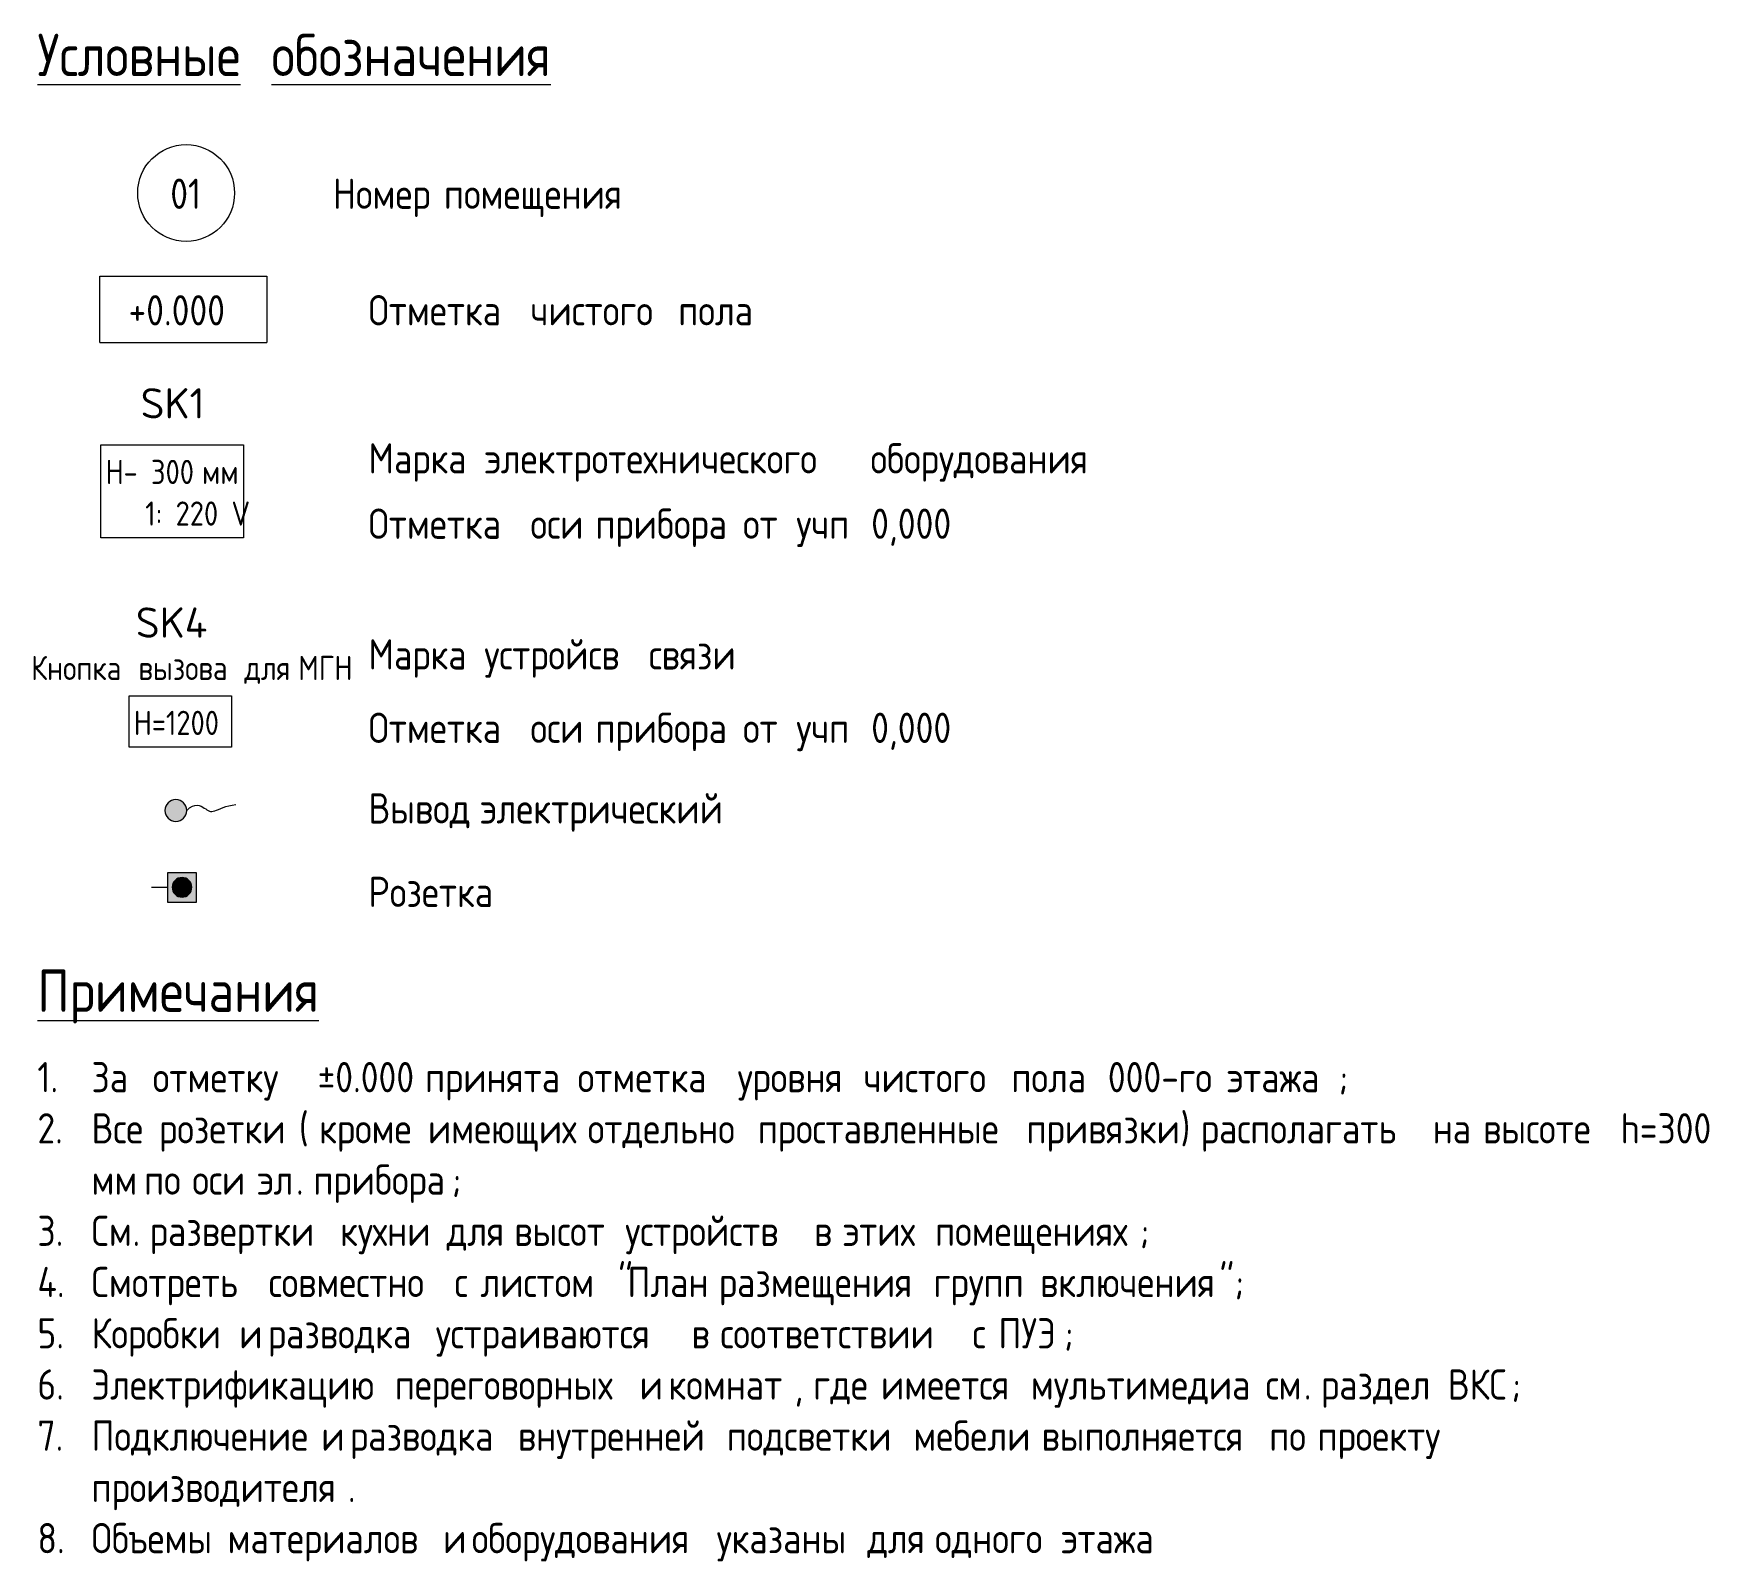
# Model space of a CAD drawing. Header units: millimetres. Extents: x -4185 to 186529, y -8553 to 29097.
# Drawn here: x 38725.9 to 38864.4, y 3029.1 to 3155.3 of the extents above; entities that cross this region are included whole.
import ezdxf

# ---------------------------------------------------------------- set-up
doc = ezdxf.new("R2010")
doc.units = ezdxf.units.MM
doc.layers.add('A-DETL', color=7, linetype='Continuous', lineweight=9)
doc.layers.add('G-ANNO-TEXT', color=7, linetype='Continuous', lineweight=9)
for name, color, linetype, lineweight, true_color in [('A-DETL-GENF-3', 1, 'Continuous', 9, 0xff0000), ('A-DETL-GENF-4', 7, 'Continuous', 9, 0xffffff), ('G-ANNO-TEXT-1', 7, 'Continuous', 9, 0x3c3c3c)]:
    doc.layers.add(name, color=color, linetype=linetype, lineweight=lineweight, true_color=true_color)
doc.styles.add('GOST Common_3', font='GOST_Common.ttf', dxfattribs={"width": 0.9, "height": 3.5})
doc.styles.add('GOST Common_4', font='GOST_Common.ttf', dxfattribs={"width": 0.9, "height": 2.5})
doc.styles.add('GOST Common_5', font='GOST_Common.ttf', dxfattribs={"width": 0.9, "height": 2})
doc.styles.add('ISOCPEUR_B', font='', dxfattribs={"height": 2.5})
doc.styles.get('ISOCPEUR_B').set_extended_font_data('ISOCPEUR', bold=True)

msp = doc.modelspace()

# ---------------------------------------------------------------- hatches: boundary and pattern name
at = {"layer": 'A-DETL-GENF-3'}
msp.add_hatch(color=256, dxfattribs=at).paths.add_polyline_path([(38737.65, 3090.23), (38737.89, 3090.26), (38738.1, 3090.35), (38738.29, 3090.49), (38738.43, 3090.68), (38738.52, 3090.9), (38738.55, 3091.13), (38738.52, 3091.37), (38738.43, 3091.58), (38738.29, 3091.77), (38738.1, 3091.91), (38737.89, 3092), (38737.65, 3092.03), (38737.42, 3092), (38737.2, 3091.91), (38737.01, 3091.77), (38736.87, 3091.58), (38736.78, 3091.37), (38736.75, 3091.13), (38736.78, 3090.9), (38736.87, 3090.68), (38737.01, 3090.49), (38737.2, 3090.35), (38737.42, 3090.26)])
h = msp.add_hatch(color=256, dxfattribs=at)
h.paths.add_polyline_path([(38738.16, 3083.56), (38739.37, 3083.56), (38739.37, 3085.98), (38736.96, 3085.98), (38736.96, 3083.56), (38737.76, 3083.56)])
h.paths.add_polyline_path([(38738.16, 3083.97), (38737.95, 3083.99), (38737.76, 3084.07), (38737.59, 3084.2), (38737.46, 3084.37), (38737.38, 3084.57), (38737.35, 3084.78), (38737.38, 3084.99), (38737.46, 3085.18), (38737.59, 3085.35), (38737.76, 3085.48), (38737.95, 3085.56), (38738.16, 3085.59), (38738.37, 3085.56), (38738.57, 3085.48), (38738.73, 3085.35), (38738.86, 3085.18), (38738.94, 3084.99), (38738.97, 3084.78), (38738.94, 3084.57), (38738.86, 3084.37), (38738.73, 3084.2), (38738.57, 3084.07), (38738.37, 3083.99)])
at = {"layer": 'A-DETL-GENF-4'}
msp.add_hatch(color=256, dxfattribs=at).paths.add_polyline_path([(38738.16, 3083.97), (38738.37, 3083.99), (38738.57, 3084.07), (38738.73, 3084.2), (38738.86, 3084.37), (38738.94, 3084.57), (38738.97, 3084.78), (38738.94, 3084.99), (38738.86, 3085.18), (38738.73, 3085.35), (38738.57, 3085.48), (38738.37, 3085.56), (38738.16, 3085.59), (38737.95, 3085.56), (38737.76, 3085.48), (38737.59, 3085.35), (38737.46, 3085.18), (38737.38, 3084.99), (38737.35, 3084.78), (38737.38, 3084.57), (38737.46, 3084.37), (38737.59, 3084.2), (38737.76, 3084.07), (38737.95, 3083.99)])

# ---------------------------------------------------------------- linework, layer by layer
at = {"layer": 'A-DETL'}
for p, q in [((38731.38, 3135.3), (38745.17, 3135.3)), ((38731.38, 3129.8), (38731.38, 3135.3)), ((38745.17, 3135.3), (38745.17, 3129.8)), ((38731.38, 3129.8), (38745.17, 3129.8)), ((38739.37, 3085.98), (38736.96, 3085.98)), ((38736.96, 3085.98), (38736.96, 3083.56)), ((38739.37, 3083.56), (38739.37, 3085.98)), ((38736.96, 3084.77), (38735.64, 3084.77)), ((38736.96, 3083.56), (38739.37, 3083.56))]:
    msp.add_line(p, q, dxfattribs=at)
for centre, radius in [((38738.5, 3142.16), 4), ((38738.17, 3085.22), 0.2), ((38738.18, 3084.33), 0.2)]:
    msp.add_circle(centre, radius, dxfattribs=at)
for centre, radius, start, end in [((38737.65, 3091.13), 0.902, 0, 180), ((38737.65, 3091.13), 0.902, 180, 0), ((38738.16, 3084.78), 0.81, 0, 180), ((38738.16, 3084.78), 0.81, 180, 0)]:
    msp.add_arc(centre, radius, start, end, dxfattribs=at)
msp.add_open_spline([(38738.55, 3091.13), (38739.22, 3091.8), (38740.23, 3091.22), (38740.6, 3090.85), (38741.78, 3091.54), (38742.6, 3091.62)], degree=3, knots=[0, 0, 0, 0, 0.002878273, 0.006213803, 0.009176589, 0.009176589, 0.009176589, 0.009176589], dxfattribs=at)
at = {"layer": 'G-ANNO-TEXT-1', "flags": 128}
for points in [[(38731.44, 3121.35), (38743.25, 3121.35), (38743.25, 3113.67), (38731.44, 3113.67)], [(38733.78, 3100.61), (38742.26, 3100.61), (38742.26, 3096.37), (38733.78, 3096.37)]]:
    msp.add_lwpolyline(points, close=True, dxfattribs=at)

# ---------------------------------------------------------------- texts
at = {"layer": 'G-ANNO-TEXT', "attachment_point": 1}
for s, insert, char_height, width, style in [('\\LУсловные', (38726.21, 3155.32), 3.5, 22.1506, 'GOST Common_3'), ('\\L\\fGOST Common|b0|i0|c204|p34|;\\W.9;\\L ', (38744.49, 3155.32), 3.5, 1.2987, 'GOST Common_3'), ('\\Lобозначения', (38745.56, 3155.32), 3.5, 30.1595, 'GOST Common_3'), ('01', (38737.19, 3143.35), 2.5, 3.319, 'GOST Common_4'), ('Номер', (38750.63, 3143.35), 2.5, 10.1734, 'GOST Common_4'), ('\\fGOST Common|b0|i0|c204|p34|;\\W.9; ', (38759.02, 3143.35), 2.5, 0.938, 'GOST Common_4'), ('помещения', (38759.8, 3143.35), 2.5, 18.543, 'GOST Common_4'), ('+0.000', (38733.74, 3133.72), 2.5, 10.5342, 'GOST Common_4'), ('Отметка', (38753.57, 3133.72), 2.5, 15.2962, 'GOST Common_4'), ('\\fGOST Common|b0|i0|c204|p34|;\\W.9; ', (38766.19, 3133.72), 2.5, 0.938, 'GOST Common_4'), ('\\fGOST Common|b0|i0|c204|p34|;\\W.9; ', (38778.39, 3133.72), 2.5, 0.938, 'GOST Common_4'), ('\\fGOST Common|b0|i0|c204|p34|;\\W.9; ', (38785.77, 3133.72), 2.5, 0.938, 'GOST Common_4'), ('чистого', (38766.96, 3133.72), 2.5, 13.8532, 'GOST Common_4'), ('пола', (38779.17, 3133.72), 2.5, 8.0089, 'GOST Common_4'), ('SK1', (38734.74, 3126.03), 2.5, 6.5738, 'ISOCPEUR_B'), ('Марка', (38753.57, 3121.48), 2.5, 10.6785, 'GOST Common_4'), ('\\fGOST Common|b0|i0|c204|p34|;\\W.9; ', (38762.38, 3121.48), 2.5, 0.938, 'GOST Common_4'), ('электротехнического', (38763.15, 3121.48), 2.5, 37.7354, 'GOST Common_4'), ('\\fGOST Common|b0|i0|c204|p34|;\\W.9; ', (38794.29, 3121.48), 2.5, 0.938, 'GOST Common_4'), ('оборудования', (38795.06, 3121.48), 2.5, 23.5937, 'GOST Common_4'), ('Отметка', (38753.57, 3116.08), 2.5, 15.2962, 'GOST Common_4'), ('\\fGOST Common|b0|i0|c204|p34|;\\W.9; ', (38766.19, 3116.08), 2.5, 0.938, 'GOST Common_4'), ('оси', (38766.96, 3116.08), 2.5, 5.5557, 'GOST Common_4'), ('\\fGOST Common|b0|i0|c204|p34|;\\W.9; ', (38771.55, 3116.08), 2.5, 0.938, 'GOST Common_4'), ('прибора', (38772.32, 3116.08), 2.5, 13.8532, 'GOST Common_4'), ('\\fGOST Common|b0|i0|c204|p34|;\\W.9; ', (38783.75, 3116.08), 2.5, 0.938, 'GOST Common_4'), ('от', (38784.52, 3116.08), 2.5, 4.4013, 'GOST Common_4'), ('\\fGOST Common|b0|i0|c204|p34|;\\W.9; ', (38788.16, 3116.08), 2.5, 0.938, 'GOST Common_4'), ('учп', (38788.93, 3116.08), 2.5, 5.8443, 'GOST Common_4'), (' 0,000', (38793.75, 3116.08), 2.5, 9.6684, 'GOST Common_4'), ('SK4', (38734.34, 3107.91), 2.5, 7.4557, 'ISOCPEUR_B'), ('Марка', (38753.57, 3105.28), 2.5, 10.6785, 'GOST Common_4'), ('\\fGOST Common|b0|i0|c204|p34|;\\W.9; ', (38762.38, 3105.28), 2.5, 0.938, 'GOST Common_4'), ('устройсв', (38763.15, 3105.28), 2.5, 15.5127, 'GOST Common_4'), ('\\fGOST Common|b0|i0|c204|p34|;\\W.9; ', (38775.95, 3105.28), 2.5, 0.938, 'GOST Common_4'), ('связи', (38776.73, 3105.28), 2.5, 9.3076, 'GOST Common_4'), ('Отметка', (38753.57, 3099.21), 2.5, 15.2962, 'GOST Common_4'), ('\\fGOST Common|b0|i0|c204|p34|;\\W.9; ', (38766.19, 3099.21), 2.5, 0.938, 'GOST Common_4'), ('оси', (38766.96, 3099.21), 2.5, 5.5557, 'GOST Common_4'), ('\\fGOST Common|b0|i0|c204|p34|;\\W.9; ', (38771.55, 3099.21), 2.5, 0.938, 'GOST Common_4'), ('прибора', (38772.32, 3099.21), 2.5, 13.8532, 'GOST Common_4'), ('\\fGOST Common|b0|i0|c204|p34|;\\W.9; ', (38783.75, 3099.21), 2.5, 0.938, 'GOST Common_4'), ('от', (38784.52, 3099.21), 2.5, 4.4013, 'GOST Common_4'), ('\\fGOST Common|b0|i0|c204|p34|;\\W.9; ', (38788.16, 3099.21), 2.5, 0.938, 'GOST Common_4'), ('учп', (38788.93, 3099.21), 2.5, 5.8443, 'GOST Common_4'), (' 0,000', (38793.75, 3099.21), 2.5, 9.6684, 'GOST Common_4'), ('Вывод', (38753.57, 3092.55), 2.5, 10.2456, 'GOST Common_4'), ('\\fGOST Common|b0|i0|c204|p34|;\\W.9; ', (38762.02, 3092.55), 2.5, 0.938, 'GOST Common_4'), ('электрический', (38762.8, 3092.55), 2.5, 25.5418, 'GOST Common_4'), ('Розетка', (38753.57, 3085.65), 2.5, 14.4304, 'GOST Common_4'), ('\\LПримечания', (38726.21, 3077.98), 3.5, 28.4278, 'GOST Common_3'), ('1.', (38726.21, 3070.34), 2.5, 5.4117, 'GOST Common_4'), ('За', (38730.68, 3070.34), 2.5, 4.257, 'GOST Common_4'), ('отметку', (38735.74, 3070.34), 2.5, 14.8633, 'GOST Common_4'), (' ±0.000 ', (38748, 3070.34), 2.5, 12.4101, 'GOST Common_4'), ('принята', (38758.24, 3070.34), 2.5, 14.3582, 'GOST Common_4'), ('\\fGOST Common|b0|i0|c204|p34|;\\W.9; ', (38770.09, 3070.34), 2.5, 0.938, 'GOST Common_4'), ('отметка', (38770.86, 3070.34), 2.5, 15.0797, 'GOST Common_4'), ('\\fGOST Common|b0|i0|c204|p34|;\\W.9; ', (38783.3, 3070.34), 2.5, 0.938, 'GOST Common_4'), ('уровня', (38784.08, 3070.34), 2.5, 11.6886, 'GOST Common_4'), ('\\fGOST Common|b0|i0|c204|p34|;\\W.9; ', (38793.72, 3070.34), 2.5, 0.938, 'GOST Common_4'), ('чистого', (38794.49, 3070.34), 2.5, 13.8532, 'GOST Common_4'), ('\\fGOST Common|b0|i0|c204|p34|;\\W.9; ', (38805.92, 3070.34), 2.5, 0.938, 'GOST Common_4'), ('пола', (38806.7, 3070.34), 2.5, 8.0089, 'GOST Common_4'), (' 000-', (38813.31, 3070.34), 2.5, 8.7304, 'GOST Common_4'), ('го', (38820.51, 3070.34), 2.5, 3.8962, 'GOST Common_4'), ('\\fGOST Common|b0|i0|c204|p34|;\\W.9; ', (38823.72, 3070.34), 2.5, 0.938, 'GOST Common_4'), ('этажа', (38824.5, 3070.34), 2.5, 11.1835, 'GOST Common_4'), ('\\fGOST Common|b0|i0|c204|p34|;\\W.9;;', (38833.73, 3070.34), 2.5, 0.938, 'GOST Common_4'), ('2.', (38726.21, 3066.11), 2.5, 5.4117, 'GOST Common_4'), ('Все', (38730.68, 3066.11), 2.5, 5.8443, 'GOST Common_4'), ('\\fGOST Common|b0|i0|c204|p34|;\\W.9; ', (38735.5, 3066.11), 2.5, 0.938, 'GOST Common_4'), ('розетки', (38736.27, 3066.11), 2.5, 13.9975, 'GOST Common_4'), (' (', (38747.82, 3066.11), 2.5, 2.0203, 'GOST Common_4'), ('кроме', (38749.49, 3066.11), 2.5, 9.957, 'GOST Common_4'), ('\\fGOST Common|b0|i0|c204|p34|;\\W.9; ', (38757.7, 3066.11), 2.5, 0.938, 'GOST Common_4'), ('имеющих', (38758.48, 3066.11), 2.5, 15.0797, 'GOST Common_4'), ('\\fGOST Common|b0|i0|c204|p34|;\\W.9; ', (38770.92, 3066.11), 2.5, 0.938, 'GOST Common_4'), ('отдельно', (38771.69, 3066.11), 2.5, 16.0899, 'GOST Common_4'), ('\\fGOST Common|b0|i0|c204|p34|;\\W.9; ', (38784.97, 3066.11), 2.5, 0.938, 'GOST Common_4'), ('проставленные', (38785.74, 3066.11), 2.5, 25.9747, 'GOST Common_4'), ('\\fGOST Common|b0|i0|c204|p34|;\\W.9; ', (38807.18, 3066.11), 2.5, 0.938, 'GOST Common_4'), ('привязки', (38807.95, 3066.11), 2.5, 15.4405, 'GOST Common_4'), (') ', (38820.69, 3066.11), 2.5, 2.0203, 'GOST Common_4'), ('располагать', (38822.36, 3066.11), 2.5, 22.2949, 'GOST Common_4'), ('\\fGOST Common|b0|i0|c204|p34|;\\W.9; ', (38840.75, 3066.11), 2.5, 0.938, 'GOST Common_4'), ('на', (38841.52, 3066.11), 2.5, 4.1127, 'GOST Common_4'), ('\\fGOST Common|b0|i0|c204|p34|;\\W.9; ', (38844.92, 3066.11), 2.5, 0.938, 'GOST Common_4'), ('высоте', (38845.69, 3066.11), 2.5, 12.1215, 'GOST Common_4'), (' h=300 ', (38855.69, 3066.11), 2.5, 11.6165, 'GOST Common_4'), ('мм', (38730.68, 3061.87), 2.5, 4.3291, 'GOST Common_4'), ('\\fGOST Common|b0|i0|c204|p34|;\\W.9; ', (38734.25, 3061.87), 2.5, 0.938, 'GOST Common_4'), ('по', (38735.02, 3061.87), 2.5, 3.8962, 'GOST Common_4'), ('\\fGOST Common|b0|i0|c204|p34|;\\W.9; ', (38738.24, 3061.87), 2.5, 0.938, 'GOST Common_4'), ('оси', (38739.01, 3061.87), 2.5, 5.5557, 'GOST Common_4'), ('\\fGOST Common|b0|i0|c204|p34|;\\W.9; ', (38743.6, 3061.87), 2.5, 0.938, 'GOST Common_4'), ('эл', (38744.37, 3061.87), 2.5, 3.8962, 'GOST Common_4'), ('прибора', (38749.01, 3061.87), 2.5, 13.8532, 'GOST Common_4'), ('. ', (38747.58, 3061.87), 2.5, 1.7316, 'GOST Common_4'), ('; ', (38760.44, 3061.87), 2.5, 1.8759, 'GOST Common_4'), ('3.', (38726.21, 3057.64), 2.5, 5.4117, 'GOST Common_4'), ('См', (38730.68, 3057.64), 2.5, 4.1127, 'GOST Common_4'), ('развертки', (38735.5, 3057.64), 2.5, 18.1101, 'GOST Common_4'), ('\\fGOST Common|b0|i0|c204|p34|;\\W.9; ', (38750.44, 3057.64), 2.5, 0.938, 'GOST Common_4'), ('кухни', (38751.22, 3057.64), 2.5, 9.7405, 'GOST Common_4'), ('\\fGOST Common|b0|i0|c204|p34|;\\W.9; ', (38759.25, 3057.64), 2.5, 0.938, 'GOST Common_4'), ('для', (38760.03, 3057.64), 2.5, 5.8443, 'GOST Common_4'), ('\\fGOST Common|b0|i0|c204|p34|;\\W.9; ', (38764.85, 3057.64), 2.5, 0.938, 'GOST Common_4'), ('высот', (38765.62, 3057.64), 2.5, 10.1734, 'GOST Common_4'), ('\\fGOST Common|b0|i0|c204|p34|;\\W.9; ', (38774.02, 3057.64), 2.5, 0.938, 'GOST Common_4'), ('устройств', (38774.79, 3057.64), 2.5, 17.9658, 'GOST Common_4'), ('\\fGOST Common|b0|i0|c204|p34|;\\W.9; ', (38789.61, 3057.64), 2.5, 0.938, 'GOST Common_4'), ('\\fGOST Common|b0|i0|c204|p34|;\\W.9;в', (38790.39, 3057.64), 2.5, 1.9481, 'GOST Common_4'), ('\\fGOST Common|b0|i0|c204|p34|;\\W.9; ', (38791.99, 3057.64), 2.5, 0.938, 'GOST Common_4'), ('этих', (38792.77, 3057.64), 2.5, 8.2975, 'GOST Common_4'), ('\\fGOST Common|b0|i0|c204|p34|;\\W.9; ', (38799.61, 3057.64), 2.5, 0.938, 'GOST Common_4'), ('помещениях', (38800.39, 3057.64), 2.5, 20.4911, 'GOST Common_4'), ('\\fGOST Common|b0|i0|c204|p34|;\\W.9;;', (38817.3, 3057.64), 2.5, 0.938, 'GOST Common_4'), ('. ', (38734.07, 3057.64), 2.5, 1.7316, 'GOST Common_4'), ('4.', (38726.21, 3053.41), 2.5, 5.4117, 'GOST Common_4'), ('Смотреть', (38730.68, 3053.41), 2.5, 16.8114, 'GOST Common_4'), ('\\fGOST Common|b0|i0|c204|p34|;\\W.9; ', (38744.55, 3053.41), 2.5, 0.938, 'GOST Common_4'), ('\\fGOST Common|b0|i0|c204|p34|;\\W.9; ', (38759.91, 3053.41), 2.5, 0.938, 'GOST Common_4'), ('\\fGOST Common|b0|i0|c204|p34|;\\W.9; ', (38762.05, 3053.41), 2.5, 0.938, 'GOST Common_4'), (' "', (38772.83, 3053.41), 2.5, 2.5975, 'GOST Common_4'), ('План', (38774.97, 3053.41), 2.5, 8.2253, 'GOST Common_4'), ('\\fGOST Common|b0|i0|c204|p34|;\\W.9; ', (38781.76, 3053.41), 2.5, 0.938, 'GOST Common_4'), ('размещения', (38782.53, 3053.41), 2.5, 20.5633, 'GOST Common_4'), ('\\fGOST Common|b0|i0|c204|p34|;\\W.9; ', (38799.5, 3053.41), 2.5, 0.938, 'GOST Common_4'), ('\\fGOST Common|b0|i0|c204|p34|;\\W.9; ', (38808.31, 3053.41), 2.5, 0.938, 'GOST Common_4'), ('";', (38823.9, 3053.41), 2.5, 2.5975, 'GOST Common_4'), ('совместно', (38745.32, 3053.41), 2.5, 17.6772, 'GOST Common_4'), ('\\fGOST Common|b0|i0|c204|p34|;\\W.9;с', (38760.68, 3053.41), 2.5, 1.6595, 'GOST Common_4'), ('листом', (38762.82, 3053.41), 2.5, 12.1215, 'GOST Common_4'), ('групп', (38800.27, 3053.41), 2.5, 9.7405, 'GOST Common_4'), ('включения', (38809.08, 3053.41), 2.5, 17.9658, 'GOST Common_4'), ('5.', (38726.21, 3049.17), 2.5, 5.4117, 'GOST Common_4'), ('Коробки', (38730.68, 3049.17), 2.5, 13.8532, 'GOST Common_4'), ('\\fGOST Common|b0|i0|c204|p34|;\\W.9; ', (38742.11, 3049.17), 2.5, 0.938, 'GOST Common_4'), ('\\fGOST Common|b0|i0|c204|p34|;\\W.9; ', (38744.49, 3049.17), 2.5, 0.938, 'GOST Common_4'), ('разводка', (38745.26, 3049.17), 2.5, 15.8734, 'GOST Common_4'), ('\\fGOST Common|b0|i0|c204|p34|;\\W.9; ', (38758.36, 3049.17), 2.5, 0.938, 'GOST Common_4'), ('\\fGOST Common|b0|i0|c204|p34|;\\W.9; ', (38779.49, 3049.17), 2.5, 0.938, 'GOST Common_4'), ('\\fGOST Common|b0|i0|c204|p34|;\\W.9; ', (38781.87, 3049.17), 2.5, 0.938, 'GOST Common_4'), ('\\fGOST Common|b0|i0|c204|p34|;\\W.9; ', (38802.71, 3049.17), 2.5, 0.938, 'GOST Common_4'), ('\\fGOST Common|b0|i0|c204|p34|;\\W.9; ', (38804.85, 3049.17), 2.5, 0.938, 'GOST Common_4'), ('ПУЭ', (38805.63, 3049.17), 2.5, 6.5658, 'GOST Common_4'), ('\\fGOST Common|b0|i0|c204|p34|;\\W.9;и', (38742.88, 3049.17), 2.5, 1.9481, 'GOST Common_4'), ('устраиваются', (38759.13, 3049.17), 2.5, 24.6759, 'GOST Common_4'), ('\\fGOST Common|b0|i0|c204|p34|;\\W.9;в', (38780.27, 3049.17), 2.5, 1.9481, 'GOST Common_4'), ('соответствии', (38782.65, 3049.17), 2.5, 24.3152, 'GOST Common_4'), ('\\fGOST Common|b0|i0|c204|p34|;\\W.9;с', (38803.48, 3049.17), 2.5, 1.6595, 'GOST Common_4'), ('\\fGOST Common|b0|i0|c204|p34|;\\W.9;;', (38811.04, 3049.17), 2.5, 0.938, 'GOST Common_4'), ('6.', (38726.21, 3044.94), 2.5, 5.4117, 'GOST Common_4'), ('Электрификацию', (38730.68, 3044.94), 2.5, 29.438, 'GOST Common_4'), ('\\fGOST Common|b0|i0|c204|p34|;\\W.9; ', (38754.97, 3044.94), 2.5, 0.938, 'GOST Common_4'), ('\\fGOST Common|b0|i0|c204|p34|;\\W.9; ', (38775.21, 3044.94), 2.5, 0.938, 'GOST Common_4'), ('\\fGOST Common|b0|i0|c204|p34|;\\W.9; ', (38777.59, 3044.94), 2.5, 0.938, 'GOST Common_4'), ('\\fGOST Common|b0|i0|c204|p34|;\\W.9; ', (38795.15, 3044.94), 2.5, 0.938, 'GOST Common_4'), ('\\fGOST Common|b0|i0|c204|p34|;\\W.9; ', (38807.53, 3044.94), 2.5, 0.938, 'GOST Common_4'), ('\\fGOST Common|b0|i0|c204|p34|;\\W.9; ', (38826.94, 3044.94), 2.5, 0.938, 'GOST Common_4'), ('раздел', (38832.3, 3044.94), 2.5, 11.7608, 'GOST Common_4'), ('\\fGOST Common|b0|i0|c204|p34|;\\W.9; ', (38842, 3044.94), 2.5, 0.938, 'GOST Common_4'), ('ВКС', (38842.77, 3044.94), 2.5, 6.3494, 'GOST Common_4'), ('переговорных', (38755.74, 3044.94), 2.5, 23.5937, 'GOST Common_4'), ('\\fGOST Common|b0|i0|c204|p34|;\\W.9;и', (38775.98, 3044.94), 2.5, 1.9481, 'GOST Common_4'), ('комнат', (38778.36, 3044.94), 2.5, 12.6266, 'GOST Common_4'), ('где', (38790.33, 3044.94), 2.5, 5.8443, 'GOST Common_4'), ('имеется', (38795.92, 3044.94), 2.5, 14.0696, 'GOST Common_4'), ('мультимедиа', (38808.31, 3044.94), 2.5, 22.5835, 'GOST Common_4'), ('см', (38827.71, 3044.94), 2.5, 3.824, 'GOST Common_4'), ('\\fGOST Common|b0|i0|c204|p34|;\\W.9;;', (38848.01, 3044.94), 2.5, 0.938, 'GOST Common_4'), (', ', (38788.78, 3044.94), 2.5, 1.8759, 'GOST Common_4'), ('. ', (38830.87, 3044.94), 2.5, 1.7316, 'GOST Common_4'), ('7.', (38726.21, 3040.71), 2.5, 5.4117, 'GOST Common_4'), ('Подключение', (38730.68, 3040.71), 2.5, 22.0785, 'GOST Common_4'), ('\\fGOST Common|b0|i0|c204|p34|;\\W.9; ', (38748.89, 3040.71), 2.5, 0.938, 'GOST Common_4'), ('\\fGOST Common|b0|i0|c204|p34|;\\W.9; ', (38751.28, 3040.71), 2.5, 0.938, 'GOST Common_4'), ('разводка', (38752.05, 3040.71), 2.5, 15.8734, 'GOST Common_4'), ('\\fGOST Common|b0|i0|c204|p34|;\\W.9; ', (38765.15, 3040.71), 2.5, 0.938, 'GOST Common_4'), ('внутренней', (38765.92, 3040.71), 2.5, 19.9861, 'GOST Common_4'), ('\\fGOST Common|b0|i0|c204|p34|;\\W.9; ', (38782.41, 3040.71), 2.5, 0.938, 'GOST Common_4'), ('\\fGOST Common|b0|i0|c204|p34|;\\W.9; ', (38797.83, 3040.71), 2.5, 0.938, 'GOST Common_4'), ('мебели', (38798.6, 3040.71), 2.5, 11.9051, 'GOST Common_4'), ('\\fGOST Common|b0|i0|c204|p34|;\\W.9; ', (38808.43, 3040.71), 2.5, 0.938, 'GOST Common_4'), ('\\fGOST Common|b0|i0|c204|p34|;\\W.9; ', (38827.24, 3040.71), 2.5, 0.938, 'GOST Common_4'), ('\\fGOST Common|b0|i0|c204|p34|;\\W.9; ', (38831.23, 3040.71), 2.5, 0.938, 'GOST Common_4'), ('\\fGOST Common|b0|i0|c204|p34|;\\W.9; ', (38843.67, 3040.71), 2.5, 0.938, 'GOST Common_4'), ('\\fGOST Common|b0|i0|c204|p34|;\\W.9;и', (38749.67, 3040.71), 2.5, 1.9481, 'GOST Common_4'), ('подсветки', (38783.18, 3040.71), 2.5, 17.7494, 'GOST Common_4'), ('выполняется', (38809.2, 3040.71), 2.5, 21.862, 'GOST Common_4'), ('по', (38828.01, 3040.71), 2.5, 3.8962, 'GOST Common_4'), ('проекту', (38832, 3040.71), 2.5, 14.1418, 'GOST Common_4'), ('производителя', (38730.68, 3036.47), 2.5, 25.6861, 'GOST Common_4'), ('\\fGOST Common|b0|i0|c204|p34|;\\W.9;.', (38751.87, 3036.47), 2.5, 0.7937, 'GOST Common_4'), ('8.', (38726.21, 3032.24), 2.5, 5.4117, 'GOST Common_4'), ('Объемы', (38730.68, 3032.24), 2.5, 12.6987, 'GOST Common_4'), ('\\fGOST Common|b0|i0|c204|p34|;\\W.9; ', (38741.15, 3032.24), 2.5, 0.938, 'GOST Common_4'), ('\\fGOST Common|b0|i0|c204|p34|;\\W.9; ', (38758.95, 3032.24), 2.5, 0.938, 'GOST Common_4'), ('\\fGOST Common|b0|i0|c204|p34|;\\W.9; ', (38761.34, 3032.24), 2.5, 0.938, 'GOST Common_4'), ('оборудования', (38762.11, 3032.24), 2.5, 23.5937, 'GOST Common_4'), ('\\fGOST Common|b0|i0|c204|p34|;\\W.9; ', (38781.58, 3032.24), 2.5, 0.938, 'GOST Common_4'), ('\\fGOST Common|b0|i0|c204|p34|;\\W.9; ', (38794.02, 3032.24), 2.5, 0.938, 'GOST Common_4'), ('\\fGOST Common|b0|i0|c204|p34|;\\W.9; ', (38799.61, 3032.24), 2.5, 0.938, 'GOST Common_4'), ('\\fGOST Common|b0|i0|c204|p34|;\\W.9; ', (38810.03, 3032.24), 2.5, 0.938, 'GOST Common_4'), ('\\fGOST Common|b0|i0|c204|p34|;\\W.9; ', (38820.03, 3032.24), 2.5, 0.938, 'GOST Common_4'), ('материалов', (38741.93, 3032.24), 2.5, 20.6354, 'GOST Common_4'), ('\\fGOST Common|b0|i0|c204|p34|;\\W.9;и', (38759.73, 3032.24), 2.5, 1.9481, 'GOST Common_4'), ('указаны', (38782.35, 3032.24), 2.5, 14.1418, 'GOST Common_4'), ('для', (38794.79, 3032.24), 2.5, 5.8443, 'GOST Common_4'), ('одного', (38800.39, 3032.24), 2.5, 11.6886, 'GOST Common_4'), ('этажа', (38810.81, 3032.24), 2.5, 11.1835, 'GOST Common_4')]:
    msp.add_mtext(s, dxfattribs=dict(at, insert=insert, char_height=char_height, width=width, style=style))
at = {"layer": 'G-ANNO-TEXT-1', "char_height": 2, "attachment_point": 1, "style": 'GOST Common_5'}
for s, insert, width in [('\\fGOST Common|b0|i0|c204|p34|;\\W.9;Н', (38731.84, 3120.11), 1.8038), ('- 300 ', (38733.33, 3120.11), 7.8646), ('мм', (38739.81, 3120.11), 3.6076), ('   1: 220 V', (38731.84, 3116.67), 12.4823), ('Кнопка', (38725.69, 3103.91), 9.957), ('\\fGOST Common|b0|i0|c204|p34|;\\W.9; ', (38733.9, 3103.91), 0.7937), ('вызова', (38734.56, 3103.91), 9.8127), ('\\fGOST Common|b0|i0|c204|p34|;\\W.9; ', (38742.65, 3103.91), 0.7937), ('для', (38743.31, 3103.91), 4.6177), ('\\fGOST Common|b0|i0|c204|p34|;\\W.9; ', (38747.12, 3103.91), 0.7937), ('МГН', (38747.77, 3103.91), 5.4114), ('H=1200', (38734.18, 3099.37), 9.2354)]:
    msp.add_mtext(s, dxfattribs=dict(at, insert=insert, width=width))

doc.saveas('drawing.dxf')
